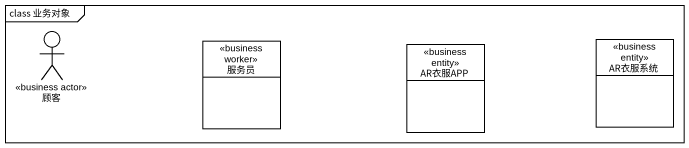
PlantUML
@startuml
mainframe class 业务对象
allowmixing
hide circle
hide empty members
actor 顾客 <<business actor>>
class 服务员 <<business worker>>
class AR衣服APP <<business entity>>
class AR衣服系统 <<business entity>>
@enduml
